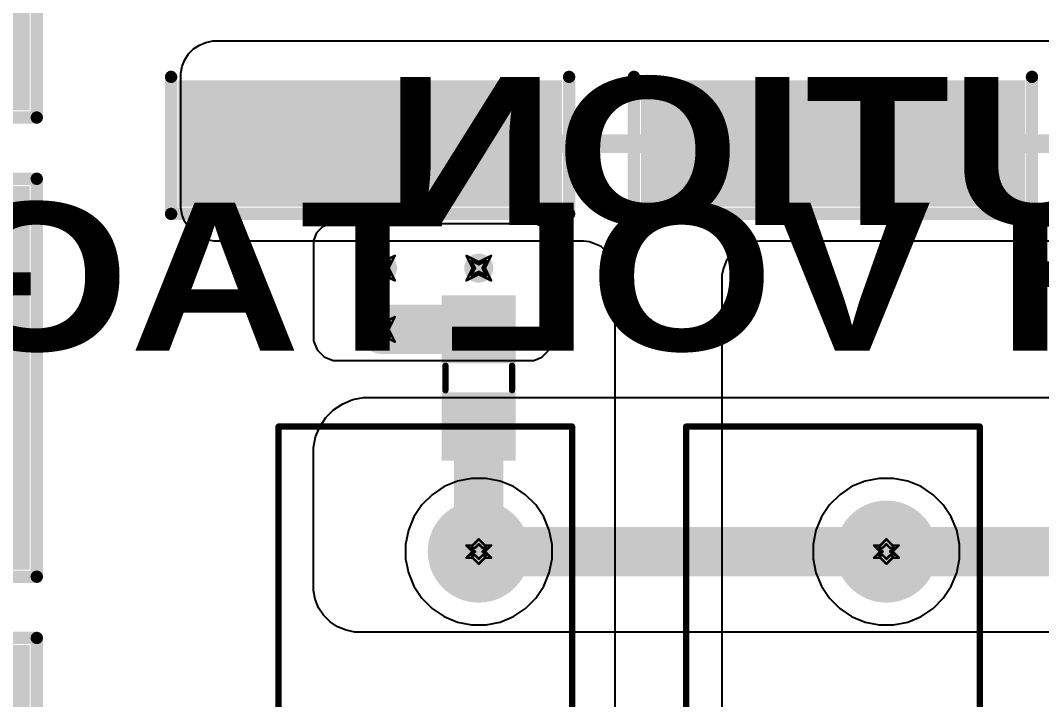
# Model space of a CAD drawing. Header units: inches. Extents: x -2 to 5376, y -4 to 5426.
# Drawn here: x 21.5 to 42.53, y 11.84 to 25.83 of the extents above; entities that cross this region are included whole.
import ezdxf

# ---------------------------------------------------------------- set-up
doc = ezdxf.new("R2010")
doc.units = ezdxf.units.IN
for name, color, linetype in [('Bottom Layer', 5, 'Continuous'), ('Bottom Overlay', 54, 'Continuous'), ('Bottom Paste', 16, 'Continuous'), ('Bottom Solder', 6, 'Continuous'), ('Drill Drawing', 1, 'Continuous'), ('Layer 1', 16, 'Continuous'), ('Layer 2', 76, 'Continuous'), ('Multi-Layer', 9, 'Continuous'), ('Pad Holes', 156, 'Continuous'), ('Top Layer', 1, 'Continuous'), ('Top Overlay', 2, 'Continuous'), ('Top Paste', 8, 'Continuous'), ('Top Solder', 216, 'Continuous'), ('Via Holes', 16, 'Continuous')]:
    doc.layers.add(name, color=color, linetype=linetype)
doc.styles.add('Arial Black', font='', dxfattribs={"height": 0.2})
doc.styles.get('Arial Black').set_extended_font_data('Arial Black')

# ---------------------------------------------------------------- blocks, each defined once
blk = doc.blocks.new('471KD10J_28')
at = {"layer": 'Bottom Layer'}
h = blk.add_hatch(color=5, dxfattribs=at)
edge = h.paths.add_edge_path()
edge.add_arc((-3.74904, 1.1), 1, 0, 360)
h = blk.add_hatch(color=5, dxfattribs=at)
edge = h.paths.add_edge_path()
edge.add_arc((3.74904, -1.1), 1, 0, 360)
at = {"layer": 'Bottom Solder'}
h = blk.add_hatch(color=6, dxfattribs=at)
edge = h.paths.add_edge_path()
edge.add_arc((-3.74904, 1.1), 1.0508, 0, 360)
h = blk.add_hatch(color=6, dxfattribs=at)
edge = h.paths.add_edge_path()
edge.add_arc((3.74904, -1.1), 1.0508, 0, 360)
at = {"layer": 'Layer 1'}
h = blk.add_hatch(color=16, dxfattribs=at)
edge = h.paths.add_edge_path()
edge.add_arc((-3.74904, 1.1), 1, 0, 360)
h = blk.add_hatch(color=16, dxfattribs=at)
edge = h.paths.add_edge_path()
edge.add_arc((3.74904, -1.1), 1, 0, 360)
at = {"layer": 'Layer 2'}
h = blk.add_hatch(color=76, dxfattribs=at)
edge = h.paths.add_edge_path()
edge.add_arc((-3.74904, 1.1), 1, 0, 360)
h = blk.add_hatch(color=76, dxfattribs=at)
edge = h.paths.add_edge_path()
edge.add_arc((3.74904, -1.1), 1, 0, 360)
at = {"layer": 'Multi-Layer'}
h = blk.add_hatch(color=9, dxfattribs=at)
edge = h.paths.add_edge_path()
edge.add_arc((-3.74904, 1.1), 1, 0, 360)
h = blk.add_hatch(color=9, dxfattribs=at)
edge = h.paths.add_edge_path()
edge.add_arc((3.74904, -1.1), 1, 0, 360)
at = {"layer": 'Pad Holes'}
h = blk.add_hatch(color=7, dxfattribs=at)
edge = h.paths.add_edge_path()
edge.add_arc((-3.74904, 1.1), 0.59995, 0, 360)
h = blk.add_hatch(color=7, dxfattribs=at)
edge = h.paths.add_edge_path()
edge.add_arc((3.74904, -1.1), 0.59995, 0, 360)
at = {"layer": 'Top Layer'}
h = blk.add_hatch(color=1, dxfattribs=at)
edge = h.paths.add_edge_path()
edge.add_arc((-3.74904, 1.1), 1, 0, 360)
h = blk.add_hatch(color=1, dxfattribs=at)
edge = h.paths.add_edge_path()
edge.add_arc((3.74904, -1.1), 1, 0, 360)
at = {"layer": 'Top Solder'}
h = blk.add_hatch(color=216, dxfattribs=at)
edge = h.paths.add_edge_path()
edge.add_arc((-3.74904, 1.1), 1.0508, 0, 360)
h = blk.add_hatch(color=216, dxfattribs=at)
edge = h.paths.add_edge_path()
edge.add_arc((3.74904, -1.1), 1.0508, 0, 360)
at = {"layer": 'Top Overlay', "const_width": 0.127}
for points in [[(-6.3246, -3.0226), (-6.3246, 3.0226)], [(6.2992, 3.0226), (-6.3246, 3.0226)], [(6.2992, -3.0226), (6.2992, 3.0226)], [(6.2992, -3.0226), (-6.3246, -3.0226)]]:
    blk.add_lwpolyline(points, dxfattribs=at)
at = {"layer": 'Top Overlay', "const_width": 0.0635}
for points in [[(-6.35635, 3.0226, 1), (-6.29285, 3.0226, 1)], [(-6.35635, 3.0226, 1), (-6.29285, 3.0226, 1)], [(6.26745, 3.0226, 1), (6.33095, 3.0226, 1)], [(6.26745, 3.0226, 1), (6.33095, 3.0226, 1)], [(-6.35635, -3.0226, 1), (-6.29285, -3.0226, 1)], [(-6.35635, -3.0226, 1), (-6.29285, -3.0226, 1)], [(6.26745, -3.0226, 1), (6.33095, -3.0226, 1)], [(6.26745, -3.0226, 1), (6.33095, -3.0226, 1)]]:
    blk.add_lwpolyline(points, format="xyb", close=True, dxfattribs=at)
blk = doc.blocks.new('471KD10J_29')
at = {"layer": 'Bottom Layer'}
h = blk.add_hatch(color=5, dxfattribs=at)
edge = h.paths.add_edge_path()
edge.add_arc((-3.74904, 1.1), 1, 0, 360)
h = blk.add_hatch(color=5, dxfattribs=at)
edge = h.paths.add_edge_path()
edge.add_arc((3.74904, -1.1), 1, 0, 360)
at = {"layer": 'Bottom Solder'}
h = blk.add_hatch(color=6, dxfattribs=at)
edge = h.paths.add_edge_path()
edge.add_arc((-3.74904, 1.1), 1.0508, 0, 360)
h = blk.add_hatch(color=6, dxfattribs=at)
edge = h.paths.add_edge_path()
edge.add_arc((3.74904, -1.1), 1.0508, 0, 360)
at = {"layer": 'Layer 1'}
h = blk.add_hatch(color=16, dxfattribs=at)
edge = h.paths.add_edge_path()
edge.add_arc((-3.74904, 1.1), 1, 0, 360)
h = blk.add_hatch(color=16, dxfattribs=at)
edge = h.paths.add_edge_path()
edge.add_arc((3.74904, -1.1), 1, 0, 360)
at = {"layer": 'Layer 2'}
h = blk.add_hatch(color=76, dxfattribs=at)
edge = h.paths.add_edge_path()
edge.add_arc((-3.74904, 1.1), 1, 0, 360)
h = blk.add_hatch(color=76, dxfattribs=at)
edge = h.paths.add_edge_path()
edge.add_arc((3.74904, -1.1), 1, 0, 360)
at = {"layer": 'Multi-Layer'}
h = blk.add_hatch(color=9, dxfattribs=at)
edge = h.paths.add_edge_path()
edge.add_arc((-3.74904, 1.1), 1, 0, 360)
h = blk.add_hatch(color=9, dxfattribs=at)
edge = h.paths.add_edge_path()
edge.add_arc((3.74904, -1.1), 1, 0, 360)
at = {"layer": 'Pad Holes'}
h = blk.add_hatch(color=7, dxfattribs=at)
edge = h.paths.add_edge_path()
edge.add_arc((-3.74904, 1.1), 0.59995, 0, 360)
h = blk.add_hatch(color=7, dxfattribs=at)
edge = h.paths.add_edge_path()
edge.add_arc((3.74904, -1.1), 0.59995, 0, 360)
at = {"layer": 'Top Layer'}
h = blk.add_hatch(color=1, dxfattribs=at)
edge = h.paths.add_edge_path()
edge.add_arc((-3.74904, 1.1), 1, 0, 360)
h = blk.add_hatch(color=1, dxfattribs=at)
edge = h.paths.add_edge_path()
edge.add_arc((3.74904, -1.1), 1, 0, 360)
at = {"layer": 'Top Solder'}
h = blk.add_hatch(color=216, dxfattribs=at)
edge = h.paths.add_edge_path()
edge.add_arc((-3.74904, 1.1), 1.0508, 0, 360)
h = blk.add_hatch(color=216, dxfattribs=at)
edge = h.paths.add_edge_path()
edge.add_arc((3.74904, -1.1), 1.0508, 0, 360)
at = {"layer": 'Top Overlay', "const_width": 0.127}
for points in [[(6.2992, 3.0226), (-6.3246, 3.0226)], [(-6.3246, -3.0226), (-6.3246, 3.0226)], [(6.2992, -3.0226), (6.2992, 3.0226)], [(6.2992, -3.0226), (-6.3246, -3.0226)]]:
    blk.add_lwpolyline(points, dxfattribs=at)
at = {"layer": 'Top Overlay', "const_width": 0.0635}
for points in [[(-6.35635, 3.0226, 1), (-6.29285, 3.0226, 1)], [(-6.35635, 3.0226, 1), (-6.29285, 3.0226, 1)], [(6.26745, 3.0226, 1), (6.33095, 3.0226, 1)], [(6.26745, 3.0226, 1), (6.33095, 3.0226, 1)], [(-6.35635, -3.0226, 1), (-6.29285, -3.0226, 1)], [(-6.35635, -3.0226, 1), (-6.29285, -3.0226, 1)], [(6.26745, -3.0226, 1), (6.33095, -3.0226, 1)], [(6.26745, -3.0226, 1), (6.33095, -3.0226, 1)]]:
    blk.add_lwpolyline(points, format="xyb", close=True, dxfattribs=at)
blk = doc.blocks.new('R___2030_58')
at = {"layer": 'Top Layer'}
for points in [[(-4.25, -3.9), (-4.25, 3.9), (-1.75, 3.9), (-1.75, -3.9)], [(1.75, -3.9), (1.75, 3.9), (4.25, 3.9), (4.25, -3.9)]]:
    blk.add_hatch(color=1, dxfattribs=at).paths.add_polyline_path(points)
at = {"layer": 'Top Paste'}
for points in [[(-4.25, -3.9), (-4.25, 3.9), (-1.75, 3.9), (-1.75, -3.9)], [(1.75, -3.9), (1.75, 3.9), (4.25, 3.9), (4.25, -3.9)]]:
    blk.add_hatch(color=8, dxfattribs=at).paths.add_polyline_path(points)
at = {"layer": 'Top Solder'}
for points in [[(-4.301, -3.951), (-4.301, 3.951), (-1.699, 3.951), (-1.699, -3.951)], [(1.699, -3.951), (1.699, 3.951), (4.301, 3.951), (4.301, -3.951)]]:
    blk.add_hatch(color=216, dxfattribs=at).paths.add_polyline_path(points)
at = {"layer": 'Top Overlay', "const_width": 0.254}
for points in [[(-4.448, 4.097), (-4.448, -4.097)], [(-4.448, 4.097), (-1.626, 4.097)], [(1.626, 4.097), (4.448, 4.097)], [(4.448, 4.097), (4.448, -4.097)], [(-4.448, -4.097), (-1.626, -4.097)], [(1.626, -4.097), (4.448, -4.097)]]:
    blk.add_lwpolyline(points, dxfattribs=at)
at = {"layer": 'Top Overlay', "const_width": 0.127}
for points in [[(-4.511, 4.097, 1), (-4.384, 4.097, 1)], [(-4.511, 4.097, 1), (-4.384, 4.097, 1)], [(-1.689, 4.097, 1), (-1.562, 4.097, 1)], [(1.562, 4.097, 1), (1.689, 4.097, 1)], [(4.384, 4.097, 1), (4.511, 4.097, 1)], [(4.384, 4.097, 1), (4.511, 4.097, 1)], [(-4.511, -4.097, 1), (-4.384, -4.097, 1)], [(-4.511, -4.097, 1), (-4.384, -4.097, 1)], [(-1.689, -4.097, 1), (-1.562, -4.097, 1)], [(1.562, -4.097, 1), (1.689, -4.097, 1)], [(4.384, -4.097, 1), (4.511, -4.097, 1)], [(4.384, -4.097, 1), (4.511, -4.097, 1)]]:
    blk.add_lwpolyline(points, format="xyb", close=True, dxfattribs=at)
blk = doc.blocks.new('R___2030_60')
at = {"layer": 'Top Layer'}
for points in [[(-4.25, -3.9), (-4.25, 3.9), (-1.75, 3.9), (-1.75, -3.9)], [(1.75, -3.9), (1.75, 3.9), (4.25, 3.9), (4.25, -3.9)]]:
    blk.add_hatch(color=1, dxfattribs=at).paths.add_polyline_path(points)
at = {"layer": 'Top Paste'}
for points in [[(-4.25, -3.9), (-4.25, 3.9), (-1.75, 3.9), (-1.75, -3.9)], [(1.75, -3.9), (1.75, 3.9), (4.25, 3.9), (4.25, -3.9)]]:
    blk.add_hatch(color=8, dxfattribs=at).paths.add_polyline_path(points)
at = {"layer": 'Top Solder'}
for points in [[(-4.301, -3.951), (-4.301, 3.951), (-1.699, 3.951), (-1.699, -3.951)], [(1.699, -3.951), (1.699, 3.951), (4.301, 3.951), (4.301, -3.951)]]:
    blk.add_hatch(color=216, dxfattribs=at).paths.add_polyline_path(points)
at = {"layer": 'Top Overlay', "const_width": 0.254}
for points in [[(-4.448, 4.097), (-4.448, -4.097)], [(-4.448, 4.097), (-1.626, 4.097)], [(1.626, 4.097), (4.448, 4.097)], [(4.448, 4.097), (4.448, -4.097)], [(-4.448, -4.097), (-1.626, -4.097)], [(1.626, -4.097), (4.448, -4.097)]]:
    blk.add_lwpolyline(points, dxfattribs=at)
at = {"layer": 'Top Overlay', "const_width": 0.127}
for points in [[(-4.511, 4.097, 1), (-4.384, 4.097, 1)], [(-4.511, 4.097, 1), (-4.384, 4.097, 1)], [(-1.689, 4.097, 1), (-1.562, 4.097, 1)], [(1.562, 4.097, 1), (1.689, 4.097, 1)], [(4.384, 4.097, 1), (4.511, 4.097, 1)], [(4.384, 4.097, 1), (4.511, 4.097, 1)], [(-4.511, -4.097, 1), (-4.384, -4.097, 1)], [(-4.511, -4.097, 1), (-4.384, -4.097, 1)], [(-1.689, -4.097, 1), (-1.562, -4.097, 1)], [(1.562, -4.097, 1), (1.689, -4.097, 1)], [(4.384, -4.097, 1), (4.511, -4.097, 1)], [(4.384, -4.097, 1), (4.511, -4.097, 1)]]:
    blk.add_lwpolyline(points, format="xyb", close=True, dxfattribs=at)
blk = doc.blocks.new('R___2030_74')
at = {"layer": 'Top Layer'}
for points in [[(-4.25, -3.9), (-4.25, 3.9), (-1.75, 3.9), (-1.75, -3.9)], [(1.75, -3.9), (1.75, 3.9), (4.25, 3.9), (4.25, -3.9)]]:
    blk.add_hatch(color=1, dxfattribs=at).paths.add_polyline_path(points)
at = {"layer": 'Top Paste'}
for points in [[(-4.25, -3.9), (-4.25, 3.9), (-1.75, 3.9), (-1.75, -3.9)], [(1.75, -3.9), (1.75, 3.9), (4.25, 3.9), (4.25, -3.9)]]:
    blk.add_hatch(color=8, dxfattribs=at).paths.add_polyline_path(points)
at = {"layer": 'Top Solder'}
for points in [[(-4.301, -3.951), (-4.301, 3.951), (-1.699, 3.951), (-1.699, -3.951)], [(1.699, -3.951), (1.699, 3.951), (4.301, 3.951), (4.301, -3.951)]]:
    blk.add_hatch(color=216, dxfattribs=at).paths.add_polyline_path(points)
at = {"layer": 'Top Overlay', "const_width": 0.254}
for points in [[(-4.448, 4.097), (-4.448, -4.097)], [(-1.626, 4.097), (-4.448, 4.097)], [(4.448, 4.097), (1.626, 4.097)], [(4.448, 4.097), (4.448, -4.097)], [(-1.626, -4.097), (-4.448, -4.097)], [(4.448, -4.097), (1.626, -4.097)]]:
    blk.add_lwpolyline(points, dxfattribs=at)
at = {"layer": 'Top Overlay', "const_width": 0.127}
for points in [[(-4.511, 4.097, 1), (-4.384, 4.097, 1)], [(-4.511, 4.097, 1), (-4.384, 4.097, 1)], [(-1.689, 4.097, 1), (-1.562, 4.097, 1)], [(1.562, 4.097, 1), (1.689, 4.097, 1)], [(4.384, 4.097, 1), (4.511, 4.097, 1)], [(4.384, 4.097, 1), (4.511, 4.097, 1)], [(-4.511, -4.097, 1), (-4.384, -4.097, 1)], [(-4.511, -4.097, 1), (-4.384, -4.097, 1)], [(-1.689, -4.097, 1), (-1.562, -4.097, 1)], [(1.562, -4.097, 1), (1.689, -4.097, 1)], [(4.384, -4.097, 1), (4.511, -4.097, 1)], [(4.384, -4.097, 1), (4.511, -4.097, 1)]]:
    blk.add_lwpolyline(points, format="xyb", close=True, dxfattribs=at)
blk = doc.blocks.new('R___2030_76')
at = {"layer": 'Top Layer'}
for points in [[(-4.25, -3.9), (-4.25, 3.9), (-1.75, 3.9), (-1.75, -3.9)], [(1.75, -3.9), (1.75, 3.9), (4.25, 3.9), (4.25, -3.9)]]:
    blk.add_hatch(color=1, dxfattribs=at).paths.add_polyline_path(points)
at = {"layer": 'Top Paste'}
for points in [[(-4.25, -3.9), (-4.25, 3.9), (-1.75, 3.9), (-1.75, -3.9)], [(1.75, -3.9), (1.75, 3.9), (4.25, 3.9), (4.25, -3.9)]]:
    blk.add_hatch(color=8, dxfattribs=at).paths.add_polyline_path(points)
at = {"layer": 'Top Solder'}
for points in [[(-4.301, -3.951), (-4.301, 3.951), (-1.699, 3.951), (-1.699, -3.951)], [(1.699, -3.951), (1.699, 3.951), (4.301, 3.951), (4.301, -3.951)]]:
    blk.add_hatch(color=216, dxfattribs=at).paths.add_polyline_path(points)
at = {"layer": 'Top Overlay', "const_width": 0.254}
for points in [[(-4.448, 4.097), (-4.448, -4.097)], [(-1.626, 4.097), (-4.448, 4.097)], [(4.448, 4.097), (1.626, 4.097)], [(4.448, 4.097), (4.448, -4.097)], [(-1.626, -4.097), (-4.448, -4.097)], [(4.448, -4.097), (1.626, -4.097)]]:
    blk.add_lwpolyline(points, dxfattribs=at)
at = {"layer": 'Top Overlay', "const_width": 0.127}
for points in [[(-4.511, 4.097, 1), (-4.384, 4.097, 1)], [(-4.511, 4.097, 1), (-4.384, 4.097, 1)], [(-1.689, 4.097, 1), (-1.562, 4.097, 1)], [(1.562, 4.097, 1), (1.689, 4.097, 1)], [(4.384, 4.097, 1), (4.511, 4.097, 1)], [(4.384, 4.097, 1), (4.511, 4.097, 1)], [(-4.511, -4.097, 1), (-4.384, -4.097, 1)], [(-4.511, -4.097, 1), (-4.384, -4.097, 1)], [(-1.689, -4.097, 1), (-1.562, -4.097, 1)], [(1.562, -4.097, 1), (1.689, -4.097, 1)], [(4.384, -4.097, 1), (4.511, -4.097, 1)], [(4.384, -4.097, 1), (4.511, -4.097, 1)]]:
    blk.add_lwpolyline(points, format="xyb", close=True, dxfattribs=at)
blk = doc.blocks.new('R___2030_79')
at = {"layer": 'Top Layer'}
for points in [[(-4.25, -3.9), (-4.25, 3.9), (-1.75, 3.9), (-1.75, -3.9)], [(1.75, -3.9), (1.75, 3.9), (4.25, 3.9), (4.25, -3.9)]]:
    blk.add_hatch(color=1, dxfattribs=at).paths.add_polyline_path(points)
at = {"layer": 'Top Paste'}
for points in [[(-4.25, -3.9), (-4.25, 3.9), (-1.75, 3.9), (-1.75, -3.9)], [(1.75, -3.9), (1.75, 3.9), (4.25, 3.9), (4.25, -3.9)]]:
    blk.add_hatch(color=8, dxfattribs=at).paths.add_polyline_path(points)
at = {"layer": 'Top Solder'}
for points in [[(-4.301, -3.951), (-4.301, 3.951), (-1.699, 3.951), (-1.699, -3.951)], [(1.699, -3.951), (1.699, 3.951), (4.301, 3.951), (4.301, -3.951)]]:
    blk.add_hatch(color=216, dxfattribs=at).paths.add_polyline_path(points)
at = {"layer": 'Top Overlay', "const_width": 0.254}
for points in [[(-1.626, 4.097), (-4.448, 4.097)], [(-4.448, 4.097), (-4.448, -4.097)], [(4.448, 4.097), (1.626, 4.097)], [(4.448, -4.097), (4.448, 4.097)], [(-1.626, -4.097), (-4.448, -4.097)], [(4.448, -4.097), (1.626, -4.097)]]:
    blk.add_lwpolyline(points, dxfattribs=at)
at = {"layer": 'Top Overlay', "const_width": 0.127}
for points in [[(-4.511, 4.097, 1), (-4.384, 4.097, 1)], [(-4.511, 4.097, 1), (-4.384, 4.097, 1)], [(-1.689, 4.097, 1), (-1.562, 4.097, 1)], [(1.562, 4.097, 1), (1.689, 4.097, 1)], [(4.384, 4.097, 1), (4.511, 4.097, 1)], [(4.384, 4.097, 1), (4.511, 4.097, 1)], [(-4.511, -4.097, 1), (-4.384, -4.097, 1)], [(-4.511, -4.097, 1), (-4.384, -4.097, 1)], [(-1.689, -4.097, 1), (-1.562, -4.097, 1)], [(1.562, -4.097, 1), (1.689, -4.097, 1)], [(4.384, -4.097, 1), (4.511, -4.097, 1)], [(4.384, -4.097, 1), (4.511, -4.097, 1)]]:
    blk.add_lwpolyline(points, format="xyb", close=True, dxfattribs=at)
blk = doc.blocks.new('I___0805_B_258')
at = {"layer": 'Bottom Layer'}
for points in [[(-1.6, 0.66), (-0.4, 0.66), (-0.4, -0.66), (-1.6, -0.66)], [(0.4, 0.66), (1.6, 0.66), (1.6, -0.66), (0.4, -0.66)]]:
    blk.add_hatch(color=5, dxfattribs=at).paths.add_polyline_path(points)
at = {"layer": 'Bottom Paste'}
for points in [[(-1.6, 0.66), (-0.4, 0.66), (-0.4, -0.66), (-1.6, -0.66)], [(0.4, 0.66), (1.6, 0.66), (1.6, -0.66), (0.4, -0.66)]]:
    blk.add_hatch(color=16, dxfattribs=at).paths.add_polyline_path(points)
at = {"layer": 'Bottom Solder'}
for points in [[(-1.702, 0.762), (-0.298, 0.762), (-0.298, -0.762), (-1.702, -0.762)], [(0.298, 0.762), (1.702, 0.762), (1.702, -0.762), (0.298, -0.762)]]:
    blk.add_hatch(color=6, dxfattribs=at).paths.add_polyline_path(points)
at = {"layer": 'Bottom Overlay', "const_width": 0.127}
for points in [[(-0.254, 0.686), (0.254, 0.686)], [(-0.254, -0.686), (0.254, -0.686)]]:
    blk.add_lwpolyline(points, dxfattribs=at)
at = {"layer": 'Bottom Overlay', "const_width": 0.0635}
for points in [[(-0.286, 0.686, 1), (-0.222, 0.686, 1)], [(0.222, 0.686, 1), (0.286, 0.686, 1)], [(-0.286, -0.686, 1), (-0.222, -0.686, 1)], [(0.222, -0.686, 1), (0.286, -0.686, 1)]]:
    blk.add_lwpolyline(points, format="xyb", close=True, dxfattribs=at)

msp = doc.modelspace()

# ---------------------------------------------------------------- hatches: boundary and pattern name
at = {"layer": 'Bottom Layer'}
h = msp.add_hatch(color=5, dxfattribs=at)
edge = h.paths.add_edge_path()
edge.add_arc((28.956, 20.726), 0.3, 0, 360)
h = msp.add_hatch(color=5, dxfattribs=at)
edge = h.paths.add_edge_path()
edge.add_arc((30.939, 20.726), 0.3, 0, 360)
h = msp.add_hatch(color=5, dxfattribs=at)
edge = h.paths.add_edge_path()
edge.add_arc((28.956, 19.465), 0.3, 0, 360)
at = {"layer": 'Layer 1'}
h = msp.add_hatch(color=16, dxfattribs=at)
edge = h.paths.add_edge_path()
edge.add_arc((28.956, 20.726), 0.3, 0, 360)
h = msp.add_hatch(color=16, dxfattribs=at)
edge = h.paths.add_edge_path()
edge.add_arc((30.939, 20.726), 0.3, 0, 360)
h = msp.add_hatch(color=16, dxfattribs=at)
edge = h.paths.add_edge_path()
edge.add_arc((28.956, 19.465), 0.3, 0, 360)
at = {"layer": 'Layer 2'}
h = msp.add_hatch(color=76, dxfattribs=at)
edge = h.paths.add_edge_path()
edge.add_arc((28.956, 20.726), 0.3, 0, 360)
h = msp.add_hatch(color=76, dxfattribs=at)
edge = h.paths.add_edge_path()
edge.add_arc((30.939, 20.726), 0.3, 0, 360)
h = msp.add_hatch(color=76, dxfattribs=at)
edge = h.paths.add_edge_path()
edge.add_arc((28.956, 19.465), 0.3, 0, 360)
at = {"layer": 'Top Layer'}
h = msp.add_hatch(color=1, dxfattribs=at)
edge = h.paths.add_edge_path()
edge.add_arc((28.956, 20.726), 0.3, 0, 360)
h = msp.add_hatch(color=1, dxfattribs=at)
edge = h.paths.add_edge_path()
edge.add_arc((30.939, 20.726), 0.3, 0, 360)
h = msp.add_hatch(color=1, dxfattribs=at)
edge = h.paths.add_edge_path()
edge.add_arc((28.956, 19.465), 0.3, 0, 360)
at = {"layer": 'Via Holes'}
h = msp.add_hatch(color=7, dxfattribs=at)
edge = h.paths.add_edge_path()
edge.add_arc((28.956, 20.726), 0.15, 0, 360)
h = msp.add_hatch(color=7, dxfattribs=at)
edge = h.paths.add_edge_path()
edge.add_arc((30.939, 20.726), 0.15, 0, 360)
h = msp.add_hatch(color=7, dxfattribs=at)
edge = h.paths.add_edge_path()
edge.add_arc((28.956, 19.465), 0.15, 0, 360)

# ---------------------------------------------------------------- linework, layer by layer
at = {"layer": 'Bottom Layer'}
for p, q in [((27.599, 21.454), (27.534, 21.295)), ((27.721, 21.575), (27.599, 21.454)), ((27.88, 21.641), (27.721, 21.575)), ((27.965, 21.641), (27.88, 21.641)), ((32.029, 21.641), (27.965, 21.641)), ((32.11, 21.641), (32.029, 21.641)), ((32.029, 21.641), (32.029, 21.641)), ((32.26, 21.579), (32.11, 21.641)), ((32.374, 21.465), (32.26, 21.579)), ((32.436, 21.315), (32.374, 21.465)), ((27.534, 21.295), (27.534, 21.209)), ((32.436, 21.234), (32.436, 21.315)), ((32.436, 19.279), (32.436, 21.234)), ((27.534, 21.209), (27.534, 21.209)), ((27.534, 21.209), (27.534, 19.329)), ((27.534, 19.329), (27.534, 19.228)), ((27.534, 19.228), (27.611, 19.042)), ((32.366, 19.02), (32.436, 19.188)), ((32.436, 19.188), (32.436, 19.279)), ((32.436, 19.279), (32.436, 19.279)), ((27.611, 19.042), (27.754, 18.899)), ((32.238, 18.891), (32.366, 19.02)), ((27.754, 18.899), (27.941, 18.821)), ((27.941, 18.821), (28.042, 18.821)), ((28.042, 18.821), (28.042, 18.821)), ((28.042, 18.821), (31.979, 18.821)), ((31.979, 18.821), (32.07, 18.821)), ((32.07, 18.821), (32.238, 18.891)), ((27.95, 17.809), (28.138, 17.934)), ((28.138, 17.934), (28.347, 18.021)), ((28.347, 18.021), (28.569, 18.065)), ((28.569, 18.065), (28.682, 18.065)), ((28.682, 18.065), (28.682, 18.065)), ((28.682, 18.065), (28.956, 18.065)), ((28.956, 18.065), (49.728, 18.065)), ((28.956, 18.065), (28.956, 18.065)), ((27.79, 17.649), (27.95, 17.809)), ((27.578, 17.251), (27.664, 17.46)), ((27.664, 17.46), (27.79, 17.649)), ((27.534, 17.03), (27.578, 17.251)), ((27.534, 16.916), (27.534, 17.03)), ((27.534, 14.182), (27.534, 16.916)), ((27.534, 14.089), (27.534, 14.182)), ((27.534, 14.182), (27.534, 14.182)), ((27.57, 13.906), (27.534, 14.089)), ((27.642, 13.733), (27.57, 13.906)), ((27.745, 13.577), (27.642, 13.733)), ((27.878, 13.445), (27.745, 13.577)), ((28.033, 13.341), (27.878, 13.445)), ((28.206, 13.27), (28.033, 13.341)), ((28.389, 13.233), (28.206, 13.27)), ((28.483, 13.233), (28.389, 13.233)), ((46.66, 13.233), (28.483, 13.233))]:
    msp.add_line(p, q, dxfattribs=at)
at = {"layer": 'Bottom Layer', "const_width": 1.016}
for points in [[(28.956, 19.465), (30.939, 19.465)], [(30.939, 14.889), (30.939, 17.465)], [(30.939, 14.889), (39.331, 14.889)], [(39.331, 14.889), (47.722, 14.889)]]:
    msp.add_lwpolyline(points, dxfattribs=at)
at = {"layer": 'Bottom Layer', "const_width": 0.508}
for points in [[(28.702, 19.465, 1), (29.21, 19.465, 1)], [(30.685, 19.465, 1), (31.193, 19.465, 1)], [(30.685, 17.465, 1), (31.193, 17.465, 1)], [(30.685, 14.889, 1), (31.193, 14.889, 1)], [(30.685, 14.889, 1), (31.193, 14.889, 1)], [(39.077, 14.889, 1), (39.585, 14.889, 1)], [(39.077, 14.889, 1), (39.585, 14.889, 1)]]:
    msp.add_lwpolyline(points, format="xyb", close=True, dxfattribs=at)
at = {"layer": 'Drill Drawing', "const_width": 0.0508}
for points in [[(28.702, 20.98), (28.956, 20.853)], [(28.702, 20.98), (28.829, 20.726)], [(28.804, 20.879), (28.956, 20.803)], [(28.804, 20.879), (28.88, 20.726)], [(28.956, 20.853), (29.21, 20.98)], [(28.956, 20.803), (29.108, 20.879)], [(29.032, 20.726), (29.108, 20.879)], [(29.083, 20.726), (29.21, 20.98)], [(30.685, 20.98), (30.939, 20.853)], [(30.685, 20.98), (30.812, 20.726)], [(30.787, 20.879), (30.939, 20.803)], [(30.787, 20.879), (30.863, 20.726)], [(30.939, 20.853), (31.193, 20.98)], [(30.939, 20.803), (31.092, 20.879)], [(31.015, 20.726), (31.092, 20.879)], [(31.066, 20.726), (31.193, 20.98)], [(28.702, 20.472), (28.829, 20.726)], [(28.702, 20.472), (28.956, 20.599)], [(28.804, 20.574), (28.88, 20.726)], [(28.804, 20.574), (28.956, 20.65)], [(28.956, 20.65), (29.108, 20.574)], [(28.956, 20.599), (29.21, 20.472)], [(29.032, 20.726), (29.108, 20.574)], [(29.083, 20.726), (29.21, 20.472)], [(30.685, 20.472), (30.812, 20.726)], [(30.685, 20.472), (30.939, 20.599)], [(30.787, 20.574), (30.863, 20.726)], [(30.787, 20.574), (30.939, 20.65)], [(30.939, 20.65), (31.092, 20.574)], [(30.939, 20.599), (31.193, 20.472)], [(31.015, 20.726), (31.092, 20.574)], [(31.066, 20.726), (31.193, 20.472)], [(28.702, 19.719), (28.956, 19.592)], [(28.702, 19.719), (28.829, 19.465)], [(28.804, 19.617), (28.956, 19.541)], [(28.804, 19.617), (28.88, 19.465)], [(28.956, 19.592), (29.21, 19.719)], [(28.956, 19.541), (29.108, 19.617)], [(29.032, 19.465), (29.108, 19.617)], [(29.083, 19.465), (29.21, 19.719)], [(28.702, 19.211), (28.829, 19.465)], [(28.702, 19.211), (28.956, 19.338)], [(28.804, 19.313), (28.88, 19.465)], [(28.804, 19.313), (28.956, 19.389)], [(28.956, 19.389), (29.108, 19.313)], [(28.956, 19.338), (29.21, 19.211)], [(29.032, 19.465), (29.108, 19.313)], [(29.083, 19.465), (29.21, 19.211)], [(30.812, 15.016), (30.939, 15.143)], [(30.939, 15.143), (31.066, 15.016)], [(39.204, 15.016), (39.331, 15.143)], [(39.331, 15.143), (39.458, 15.016)], [(30.685, 15.016), (30.812, 14.889)], [(30.685, 15.016), (30.812, 15.016)], [(30.787, 14.966), (30.863, 14.889)], [(30.787, 14.966), (30.863, 14.966)], [(30.863, 14.966), (30.939, 15.042)], [(30.939, 15.042), (31.015, 14.966)], [(31.015, 14.966), (31.092, 14.966)], [(31.015, 14.889), (31.092, 14.966)], [(31.066, 15.016), (31.193, 15.016)], [(31.066, 14.889), (31.193, 15.016)], [(39.077, 15.016), (39.204, 14.889)], [(39.077, 15.016), (39.204, 15.016)], [(39.178, 14.966), (39.255, 14.889)], [(39.178, 14.966), (39.255, 14.966)], [(39.255, 14.966), (39.331, 15.042)], [(39.331, 15.042), (39.407, 14.966)], [(39.407, 14.966), (39.483, 14.966)], [(39.407, 14.889), (39.483, 14.966)], [(39.458, 15.016), (39.585, 15.016)], [(39.458, 14.889), (39.585, 15.016)], [(30.685, 14.762), (30.812, 14.889)], [(30.685, 14.762), (30.812, 14.762)], [(30.787, 14.813), (30.863, 14.889)], [(30.787, 14.813), (30.863, 14.813)], [(30.812, 14.762), (30.939, 14.635)], [(30.863, 14.813), (30.939, 14.737)], [(30.939, 14.737), (31.015, 14.813)], [(30.939, 14.635), (31.066, 14.762)], [(31.015, 14.889), (31.092, 14.813)], [(31.015, 14.813), (31.092, 14.813)], [(31.066, 14.889), (31.193, 14.762)], [(31.066, 14.762), (31.193, 14.762)], [(39.077, 14.762), (39.204, 14.889)], [(39.077, 14.762), (39.204, 14.762)], [(39.178, 14.813), (39.255, 14.889)], [(39.178, 14.813), (39.255, 14.813)], [(39.204, 14.762), (39.331, 14.635)], [(39.255, 14.813), (39.331, 14.737)], [(39.331, 14.737), (39.407, 14.813)], [(39.331, 14.635), (39.458, 14.762)], [(39.407, 14.889), (39.483, 14.813)], [(39.407, 14.813), (39.483, 14.813)], [(39.458, 14.889), (39.585, 14.762)], [(39.458, 14.762), (39.585, 14.762)]]:
    msp.add_lwpolyline(points, dxfattribs=at)
at = {"layer": 'Drill Drawing', "const_width": 0.0254}
for points in [[(28.689, 20.98, 1), (28.715, 20.98, 1)], [(28.689, 20.98, 1), (28.715, 20.98, 1)], [(28.791, 20.879, 1), (28.816, 20.879, 1)], [(28.791, 20.879, 1), (28.816, 20.879, 1)], [(28.943, 20.853, 1), (28.969, 20.853, 1)], [(28.943, 20.853, 1), (28.969, 20.853, 1)], [(28.943, 20.803, 1), (28.969, 20.803, 1)], [(28.943, 20.803, 1), (28.969, 20.803, 1)], [(29.096, 20.879, 1), (29.121, 20.879, 1)], [(29.096, 20.879, 1), (29.121, 20.879, 1)], [(29.197, 20.98, 1), (29.223, 20.98, 1)], [(29.197, 20.98, 1), (29.223, 20.98, 1)], [(30.673, 20.98, 1), (30.698, 20.98, 1)], [(30.673, 20.98, 1), (30.698, 20.98, 1)], [(30.774, 20.879, 1), (30.8, 20.879, 1)], [(30.774, 20.879, 1), (30.8, 20.879, 1)], [(30.927, 20.853, 1), (30.952, 20.853, 1)], [(30.927, 20.853, 1), (30.952, 20.853, 1)], [(30.927, 20.803, 1), (30.952, 20.803, 1)], [(30.927, 20.803, 1), (30.952, 20.803, 1)], [(31.079, 20.879, 1), (31.104, 20.879, 1)], [(31.079, 20.879, 1), (31.104, 20.879, 1)], [(31.181, 20.98, 1), (31.206, 20.98, 1)], [(31.181, 20.98, 1), (31.206, 20.98, 1)], [(28.816, 20.726, 1), (28.842, 20.726, 1)], [(28.816, 20.726, 1), (28.842, 20.726, 1)], [(28.867, 20.726, 1), (28.892, 20.726, 1)], [(28.867, 20.726, 1), (28.892, 20.726, 1)], [(28.943, 20.65, 1), (28.969, 20.65, 1)], [(28.943, 20.65, 1), (28.969, 20.65, 1)], [(28.943, 20.599, 1), (28.969, 20.599, 1)], [(28.943, 20.599, 1), (28.969, 20.599, 1)], [(29.02, 20.726, 1), (29.045, 20.726, 1)], [(29.02, 20.726, 1), (29.045, 20.726, 1)], [(29.07, 20.726, 1), (29.096, 20.726, 1)], [(29.07, 20.726, 1), (29.096, 20.726, 1)], [(30.8, 20.726, 1), (30.825, 20.726, 1)], [(30.8, 20.726, 1), (30.825, 20.726, 1)], [(30.85, 20.726, 1), (30.876, 20.726, 1)], [(30.85, 20.726, 1), (30.876, 20.726, 1)], [(30.927, 20.65, 1), (30.952, 20.65, 1)], [(30.927, 20.65, 1), (30.952, 20.65, 1)], [(30.927, 20.599, 1), (30.952, 20.599, 1)], [(30.927, 20.599, 1), (30.952, 20.599, 1)], [(31.003, 20.726, 1), (31.028, 20.726, 1)], [(31.003, 20.726, 1), (31.028, 20.726, 1)], [(31.054, 20.726, 1), (31.079, 20.726, 1)], [(31.054, 20.726, 1), (31.079, 20.726, 1)], [(28.689, 20.472, 1), (28.715, 20.472, 1)], [(28.689, 20.472, 1), (28.715, 20.472, 1)], [(28.791, 20.574, 1), (28.816, 20.574, 1)], [(28.791, 20.574, 1), (28.816, 20.574, 1)], [(29.096, 20.574, 1), (29.121, 20.574, 1)], [(29.096, 20.574, 1), (29.121, 20.574, 1)], [(29.197, 20.472, 1), (29.223, 20.472, 1)], [(29.197, 20.472, 1), (29.223, 20.472, 1)], [(30.673, 20.472, 1), (30.698, 20.472, 1)], [(30.673, 20.472, 1), (30.698, 20.472, 1)], [(30.774, 20.574, 1), (30.8, 20.574, 1)], [(30.774, 20.574, 1), (30.8, 20.574, 1)], [(31.079, 20.574, 1), (31.104, 20.574, 1)], [(31.079, 20.574, 1), (31.104, 20.574, 1)], [(31.181, 20.472, 1), (31.206, 20.472, 1)], [(31.181, 20.472, 1), (31.206, 20.472, 1)], [(28.689, 19.719, 1), (28.715, 19.719, 1)], [(28.689, 19.719, 1), (28.715, 19.719, 1)], [(28.791, 19.617, 1), (28.816, 19.617, 1)], [(28.791, 19.617, 1), (28.816, 19.617, 1)], [(28.943, 19.592, 1), (28.969, 19.592, 1)], [(28.943, 19.592, 1), (28.969, 19.592, 1)], [(28.943, 19.541, 1), (28.969, 19.541, 1)], [(28.943, 19.541, 1), (28.969, 19.541, 1)], [(29.096, 19.617, 1), (29.121, 19.617, 1)], [(29.096, 19.617, 1), (29.121, 19.617, 1)], [(29.197, 19.719, 1), (29.223, 19.719, 1)], [(29.197, 19.719, 1), (29.223, 19.719, 1)], [(28.816, 19.465, 1), (28.842, 19.465, 1)], [(28.816, 19.465, 1), (28.842, 19.465, 1)], [(28.867, 19.465, 1), (28.892, 19.465, 1)], [(28.867, 19.465, 1), (28.892, 19.465, 1)], [(28.943, 19.389, 1), (28.969, 19.389, 1)], [(28.943, 19.389, 1), (28.969, 19.389, 1)], [(28.943, 19.338, 1), (28.969, 19.338, 1)], [(28.943, 19.338, 1), (28.969, 19.338, 1)], [(29.02, 19.465, 1), (29.045, 19.465, 1)], [(29.02, 19.465, 1), (29.045, 19.465, 1)], [(29.07, 19.465, 1), (29.096, 19.465, 1)], [(29.07, 19.465, 1), (29.096, 19.465, 1)], [(28.689, 19.211, 1), (28.715, 19.211, 1)], [(28.689, 19.211, 1), (28.715, 19.211, 1)], [(28.791, 19.313, 1), (28.816, 19.313, 1)], [(28.791, 19.313, 1), (28.816, 19.313, 1)], [(29.096, 19.313, 1), (29.121, 19.313, 1)], [(29.096, 19.313, 1), (29.121, 19.313, 1)], [(29.197, 19.211, 1), (29.223, 19.211, 1)], [(29.197, 19.211, 1), (29.223, 19.211, 1)], [(30.927, 15.143, 1), (30.952, 15.143, 1)], [(30.927, 15.143, 1), (30.952, 15.143, 1)], [(39.318, 15.143, 1), (39.343, 15.143, 1)], [(39.318, 15.143, 1), (39.343, 15.143, 1)], [(30.673, 15.016, 1), (30.698, 15.016, 1)], [(30.673, 15.016, 1), (30.698, 15.016, 1)], [(30.774, 14.966, 1), (30.8, 14.966, 1)], [(30.774, 14.966, 1), (30.8, 14.966, 1)], [(30.8, 15.016, 1), (30.825, 15.016, 1)], [(30.8, 15.016, 1), (30.825, 15.016, 1)], [(30.85, 14.966, 1), (30.876, 14.966, 1)], [(30.85, 14.966, 1), (30.876, 14.966, 1)], [(30.927, 15.042, 1), (30.952, 15.042, 1)], [(30.927, 15.042, 1), (30.952, 15.042, 1)], [(31.003, 14.966, 1), (31.028, 14.966, 1)], [(31.003, 14.966, 1), (31.028, 14.966, 1)], [(31.054, 15.016, 1), (31.079, 15.016, 1)], [(31.054, 15.016, 1), (31.079, 15.016, 1)], [(31.079, 14.966, 1), (31.104, 14.966, 1)], [(31.079, 14.966, 1), (31.104, 14.966, 1)], [(31.181, 15.016, 1), (31.206, 15.016, 1)], [(31.181, 15.016, 1), (31.206, 15.016, 1)], [(39.064, 15.016, 1), (39.089, 15.016, 1)], [(39.064, 15.016, 1), (39.089, 15.016, 1)], [(39.166, 14.966, 1), (39.191, 14.966, 1)], [(39.166, 14.966, 1), (39.191, 14.966, 1)], [(39.191, 15.016, 1), (39.216, 15.016, 1)], [(39.191, 15.016, 1), (39.216, 15.016, 1)], [(39.242, 14.966, 1), (39.267, 14.966, 1)], [(39.242, 14.966, 1), (39.267, 14.966, 1)], [(39.318, 15.042, 1), (39.343, 15.042, 1)], [(39.318, 15.042, 1), (39.343, 15.042, 1)], [(39.394, 14.966, 1), (39.42, 14.966, 1)], [(39.394, 14.966, 1), (39.42, 14.966, 1)], [(39.445, 15.016, 1), (39.47, 15.016, 1)], [(39.445, 15.016, 1), (39.47, 15.016, 1)], [(39.47, 14.966, 1), (39.496, 14.966, 1)], [(39.47, 14.966, 1), (39.496, 14.966, 1)], [(39.572, 15.016, 1), (39.597, 15.016, 1)], [(39.572, 15.016, 1), (39.597, 15.016, 1)], [(30.673, 14.762, 1), (30.698, 14.762, 1)], [(30.673, 14.762, 1), (30.698, 14.762, 1)], [(30.774, 14.813, 1), (30.8, 14.813, 1)], [(30.774, 14.813, 1), (30.8, 14.813, 1)], [(30.8, 14.889, 1), (30.825, 14.889, 1)], [(30.8, 14.889, 1), (30.825, 14.889, 1)], [(30.8, 14.762, 1), (30.825, 14.762, 1)], [(30.8, 14.762, 1), (30.825, 14.762, 1)], [(30.85, 14.889, 1), (30.876, 14.889, 1)], [(30.85, 14.889, 1), (30.876, 14.889, 1)], [(30.85, 14.813, 1), (30.876, 14.813, 1)], [(30.85, 14.813, 1), (30.876, 14.813, 1)], [(30.927, 14.737, 1), (30.952, 14.737, 1)], [(30.927, 14.737, 1), (30.952, 14.737, 1)], [(31.003, 14.889, 1), (31.028, 14.889, 1)], [(31.003, 14.889, 1), (31.028, 14.889, 1)], [(31.003, 14.813, 1), (31.028, 14.813, 1)], [(31.003, 14.813, 1), (31.028, 14.813, 1)], [(31.054, 14.889, 1), (31.079, 14.889, 1)], [(31.054, 14.889, 1), (31.079, 14.889, 1)], [(31.054, 14.762, 1), (31.079, 14.762, 1)], [(31.054, 14.762, 1), (31.079, 14.762, 1)], [(31.079, 14.813, 1), (31.104, 14.813, 1)], [(31.079, 14.813, 1), (31.104, 14.813, 1)], [(31.181, 14.762, 1), (31.206, 14.762, 1)], [(31.181, 14.762, 1), (31.206, 14.762, 1)], [(39.064, 14.762, 1), (39.089, 14.762, 1)], [(39.064, 14.762, 1), (39.089, 14.762, 1)], [(39.166, 14.813, 1), (39.191, 14.813, 1)], [(39.166, 14.813, 1), (39.191, 14.813, 1)], [(39.191, 14.889, 1), (39.216, 14.889, 1)], [(39.191, 14.889, 1), (39.216, 14.889, 1)], [(39.191, 14.762, 1), (39.216, 14.762, 1)], [(39.191, 14.762, 1), (39.216, 14.762, 1)], [(39.242, 14.889, 1), (39.267, 14.889, 1)], [(39.242, 14.889, 1), (39.267, 14.889, 1)], [(39.242, 14.813, 1), (39.267, 14.813, 1)], [(39.242, 14.813, 1), (39.267, 14.813, 1)], [(39.318, 14.737, 1), (39.343, 14.737, 1)], [(39.318, 14.737, 1), (39.343, 14.737, 1)], [(39.394, 14.889, 1), (39.42, 14.889, 1)], [(39.394, 14.889, 1), (39.42, 14.889, 1)], [(39.394, 14.813, 1), (39.42, 14.813, 1)], [(39.394, 14.813, 1), (39.42, 14.813, 1)], [(39.445, 14.889, 1), (39.47, 14.889, 1)], [(39.445, 14.889, 1), (39.47, 14.889, 1)], [(39.445, 14.762, 1), (39.47, 14.762, 1)], [(39.445, 14.762, 1), (39.47, 14.762, 1)], [(39.47, 14.813, 1), (39.496, 14.813, 1)], [(39.47, 14.813, 1), (39.496, 14.813, 1)], [(39.572, 14.762, 1), (39.597, 14.762, 1)], [(39.572, 14.762, 1), (39.597, 14.762, 1)], [(30.927, 14.635, 1), (30.952, 14.635, 1)], [(30.927, 14.635, 1), (30.952, 14.635, 1)], [(39.318, 14.635, 1), (39.343, 14.635, 1)], [(39.318, 14.635, 1), (39.343, 14.635, 1)]]:
    msp.add_lwpolyline(points, format="xyb", close=True, dxfattribs=at)
at = {"layer": 'Layer 1'}
for p, q in [((30.225, 16.226), (29.978, 16.061)), ((30.499, 16.34), (30.225, 16.226)), ((30.791, 16.397), (30.499, 16.34)), ((31.088, 16.397), (30.791, 16.397)), ((31.379, 16.34), (31.088, 16.397)), ((31.654, 16.226), (31.379, 16.34)), ((31.901, 16.061), (31.654, 16.226)), ((38.616, 16.226), (38.369, 16.061)), ((38.891, 16.34), (38.616, 16.226)), ((39.182, 16.397), (38.891, 16.34)), ((39.479, 16.397), (39.182, 16.397)), ((39.771, 16.34), (39.479, 16.397)), ((40.045, 16.226), (39.771, 16.34)), ((40.292, 16.061), (40.045, 16.226)), ((29.978, 16.061), (29.768, 15.851)), ((32.111, 15.851), (31.901, 16.061)), ((38.369, 16.061), (38.159, 15.851)), ((40.502, 15.851), (40.292, 16.061)), ((29.768, 15.851), (29.603, 15.604)), ((32.276, 15.604), (32.111, 15.851)), ((38.159, 15.851), (37.994, 15.604)), ((40.667, 15.604), (40.502, 15.851)), ((29.603, 15.604), (29.489, 15.329)), ((32.389, 15.329), (32.276, 15.604)), ((37.994, 15.604), (37.881, 15.329)), ((40.781, 15.329), (40.667, 15.604)), ((29.489, 15.329), (29.431, 15.038)), ((32.447, 15.038), (32.389, 15.329)), ((37.881, 15.329), (37.823, 15.038)), ((40.839, 15.038), (40.781, 15.329)), ((29.431, 15.038), (29.431, 14.741)), ((32.447, 14.741), (32.447, 15.038)), ((37.823, 15.038), (37.823, 14.741)), ((40.839, 14.741), (40.839, 15.038)), ((29.431, 14.741), (29.489, 14.45)), ((32.389, 14.45), (32.447, 14.741)), ((37.823, 14.741), (37.881, 14.45)), ((40.781, 14.45), (40.839, 14.741)), ((29.489, 14.45), (29.603, 14.175)), ((32.276, 14.175), (32.389, 14.45)), ((37.881, 14.45), (37.994, 14.175)), ((40.667, 14.175), (40.781, 14.45)), ((29.603, 14.175), (29.768, 13.928)), ((32.111, 13.928), (32.276, 14.175)), ((37.994, 14.175), (38.159, 13.928)), ((40.502, 13.928), (40.667, 14.175)), ((29.768, 13.928), (29.978, 13.718)), ((31.901, 13.718), (32.111, 13.928)), ((38.159, 13.928), (38.369, 13.718)), ((40.292, 13.718), (40.502, 13.928)), ((29.978, 13.718), (30.225, 13.553)), ((31.654, 13.553), (31.901, 13.718)), ((38.369, 13.718), (38.616, 13.553)), ((40.045, 13.553), (40.292, 13.718)), ((30.225, 13.553), (30.499, 13.439)), ((31.379, 13.439), (31.654, 13.553)), ((38.616, 13.553), (38.891, 13.439)), ((39.771, 13.439), (40.045, 13.553)), ((30.499, 13.439), (30.791, 13.381)), ((30.791, 13.381), (31.088, 13.381)), ((31.088, 13.381), (31.379, 13.439)), ((38.891, 13.439), (39.182, 13.381)), ((39.182, 13.381), (39.479, 13.381)), ((39.479, 13.381), (39.771, 13.439))]:
    msp.add_line(p, q, dxfattribs=at)
at = {"layer": 'Layer 2'}
for p, q in [((30.225, 16.226), (29.978, 16.061)), ((30.499, 16.34), (30.225, 16.226)), ((30.791, 16.397), (30.499, 16.34)), ((31.088, 16.397), (30.791, 16.397)), ((31.379, 16.34), (31.088, 16.397)), ((31.654, 16.226), (31.379, 16.34)), ((31.901, 16.061), (31.654, 16.226)), ((38.616, 16.226), (38.369, 16.061)), ((38.891, 16.34), (38.616, 16.226)), ((39.182, 16.397), (38.891, 16.34)), ((39.479, 16.397), (39.182, 16.397)), ((39.771, 16.34), (39.479, 16.397)), ((40.045, 16.226), (39.771, 16.34)), ((40.292, 16.061), (40.045, 16.226)), ((29.978, 16.061), (29.768, 15.851)), ((32.111, 15.851), (31.901, 16.061)), ((38.369, 16.061), (38.159, 15.851)), ((40.502, 15.851), (40.292, 16.061)), ((29.768, 15.851), (29.603, 15.604)), ((32.276, 15.604), (32.111, 15.851)), ((38.159, 15.851), (37.994, 15.604)), ((40.667, 15.604), (40.502, 15.851)), ((29.603, 15.604), (29.489, 15.329)), ((32.389, 15.329), (32.276, 15.604)), ((37.994, 15.604), (37.881, 15.329)), ((40.781, 15.329), (40.667, 15.604)), ((29.489, 15.329), (29.431, 15.038)), ((32.447, 15.038), (32.389, 15.329)), ((37.881, 15.329), (37.823, 15.038)), ((40.839, 15.038), (40.781, 15.329)), ((29.431, 15.038), (29.431, 14.741)), ((32.447, 14.741), (32.447, 15.038)), ((37.823, 15.038), (37.823, 14.741)), ((40.839, 14.741), (40.839, 15.038)), ((29.431, 14.741), (29.489, 14.45)), ((32.389, 14.45), (32.447, 14.741)), ((37.823, 14.741), (37.881, 14.45)), ((40.781, 14.45), (40.839, 14.741)), ((29.489, 14.45), (29.603, 14.175)), ((32.276, 14.175), (32.389, 14.45)), ((37.881, 14.45), (37.994, 14.175)), ((40.667, 14.175), (40.781, 14.45)), ((29.603, 14.175), (29.768, 13.928)), ((32.111, 13.928), (32.276, 14.175)), ((37.994, 14.175), (38.159, 13.928)), ((40.502, 13.928), (40.667, 14.175)), ((29.768, 13.928), (29.978, 13.718)), ((31.901, 13.718), (32.111, 13.928)), ((38.159, 13.928), (38.369, 13.718)), ((40.292, 13.718), (40.502, 13.928)), ((29.978, 13.718), (30.225, 13.553)), ((31.654, 13.553), (31.901, 13.718)), ((38.369, 13.718), (38.616, 13.553)), ((40.045, 13.553), (40.292, 13.718)), ((30.225, 13.553), (30.499, 13.439)), ((31.379, 13.439), (31.654, 13.553)), ((38.616, 13.553), (38.891, 13.439)), ((39.771, 13.439), (40.045, 13.553)), ((30.499, 13.439), (30.791, 13.381)), ((30.791, 13.381), (31.088, 13.381)), ((31.088, 13.381), (31.379, 13.439)), ((38.891, 13.439), (39.182, 13.381)), ((39.182, 13.381), (39.479, 13.381)), ((39.479, 13.381), (39.771, 13.439))]:
    msp.add_line(p, q, dxfattribs=at)
at = {"layer": 'Top Layer'}
for p, q in [((24.965, 25.137), (25.067, 25.239)), ((25.067, 25.239), (25.187, 25.319)), ((25.187, 25.319), (25.321, 25.375)), ((25.321, 25.375), (25.462, 25.403)), ((25.462, 25.403), (25.534, 25.403)), ((25.534, 25.403), (25.534, 25.403)), ((25.534, 25.403), (50.798, 25.403)), ((24.885, 25.017), (24.965, 25.137)), ((24.802, 24.742), (24.83, 24.884)), ((24.83, 24.884), (24.885, 25.017)), ((24.802, 24.67), (24.802, 24.742)), ((24.802, 22.04), (24.802, 24.67)), ((24.802, 21.965), (24.802, 22.04)), ((24.802, 22.04), (24.802, 22.04)), ((24.831, 21.818), (24.802, 21.965)), ((24.888, 21.679), (24.831, 21.818)), ((24.972, 21.554), (24.888, 21.679)), ((25.078, 21.448), (24.972, 21.554)), ((25.203, 21.364), (25.078, 21.448)), ((25.342, 21.307), (25.203, 21.364)), ((25.489, 21.278), (25.342, 21.307)), ((25.564, 21.278), (25.489, 21.278)), ((33.093, 21.278), (25.564, 21.278)), ((33.22, 21.265), (33.093, 21.278)), ((33.093, 21.278), (33.093, 21.278)), ((33.456, 21.168), (33.22, 21.265)), ((36.494, 21.247), (36.353, 21.189)), ((36.644, 21.277), (36.494, 21.247)), ((36.721, 21.281), (36.644, 21.277)), ((50.919, 21.281), (36.721, 21.281)), ((33.636, 20.987), (33.456, 21.168)), ((36.226, 21.104), (36.118, 20.996)), ((36.353, 21.189), (36.226, 21.104)), ((33.733, 20.752), (33.636, 20.987)), ((36.033, 20.869), (35.975, 20.728)), ((36.118, 20.996), (36.033, 20.869)), ((33.746, 20.625), (33.733, 20.752)), ((33.746, 6.525), (33.746, 20.625)), ((35.975, 20.728), (35.945, 20.578)), ((35.945, 20.578), (35.941, 20.501)), ((35.941, 20.501), (35.941, 10.116)), ((35.941, 20.501), (35.941, 20.501))]:
    msp.add_line(p, q, dxfattribs=at)
at = {"layer": 'Top Layer', "const_width": 0.381}
for points in [[(28.702, 23.29), (38.19, 23.29)], [(37.131, 22.231), (38.19, 23.29)], [(38.19, 23.29), (38.231, 23.29)], [(38.231, 23.29), (47.76, 23.29)]]:
    msp.add_lwpolyline(points, dxfattribs=at)
at = {"layer": 'Top Layer', "const_width": 0.191}
for points in [[(28.606, 23.29, 1), (28.797, 23.29, 1)], [(38.095, 23.29, 1), (38.285, 23.29, 1)], [(38.095, 23.29, 1), (38.285, 23.29, 1)], [(38.095, 23.29, 1), (38.285, 23.29, 1)], [(38.135, 23.29, 1), (38.326, 23.29, 1)], [(38.135, 23.29, 1), (38.326, 23.29, 1)], [(37.035, 22.231, 1), (37.226, 22.231, 1)]]:
    msp.add_lwpolyline(points, format="xyb", close=True, dxfattribs=at)

# ---------------------------------------------------------------- block references
for name, p, rotation in [('R___2030_74', (17.392, 27.924), 180), ('R___2030_60', (28.702, 26.29), 90), ('R___2030_58', (38.231, 26.29), 90), ('R___2030_76', (17.392, 18.469), 180), ('I___0805_B_258', (30.939, 18.465), 90), ('471KD10J_29', (29.839, 11.14), 270), ('471KD10J_28', (38.231, 11.14), 270), ('R___2030_79', (17.392, 9.014), 180)]:
    msp.add_blockref(name, p, dxfattribs=dict(rotation=rotation))

# ---------------------------------------------------------------- texts
at = {"layer": 'Bottom Overlay', "style": 'Arial Black', "text_generation_flag": 2}
for s, p in [('CAUTION', (51.195, 21.613)), ('HIGH VOLTAGE', (53.794, 19.029))]:
    msp.add_text(s, height=3.048, rotation=360, dxfattribs=at).set_placement(p)

doc.saveas('drawing.dxf')
